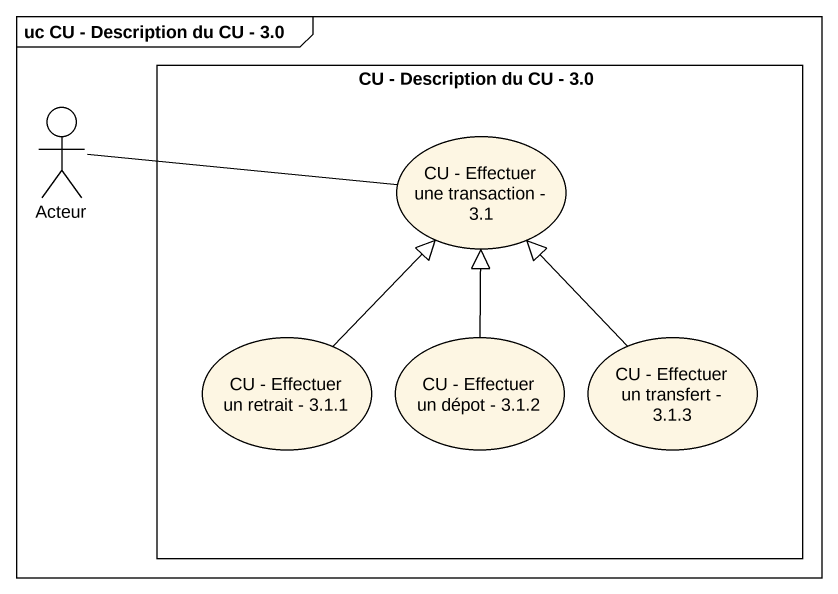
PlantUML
@startuml
mainframe uc CU - Description du CU - 3.0
rectangle "CU - Description du CU - 3.0" as CU_Description_du_CU_3_0 {
  usecase "CU - Effectuer une transaction - 3.1" as CU_Effectuer_une
  usecase "CU - Effectuer un retrait - 3.1.1" as CU_Effectuer_un_retrait_3_1
  usecase "CU - Effectuer un dépot - 3.1.2" as CU_Effectuer_un_dépot_3_1_2
  usecase "CU - Effectuer un transfert - 3.1.3" as CU_Effectuer_un_transfert_3
}
actor Acteur
Acteur -right- CU_Effectuer_une
CU_Effectuer_un_retrait_3_1 -up-|> CU_Effectuer_une
CU_Effectuer_un_dépot_3_1_2 -up-|> CU_Effectuer_une
CU_Effectuer_un_transfert_3 -up-|> CU_Effectuer_une
@enduml
